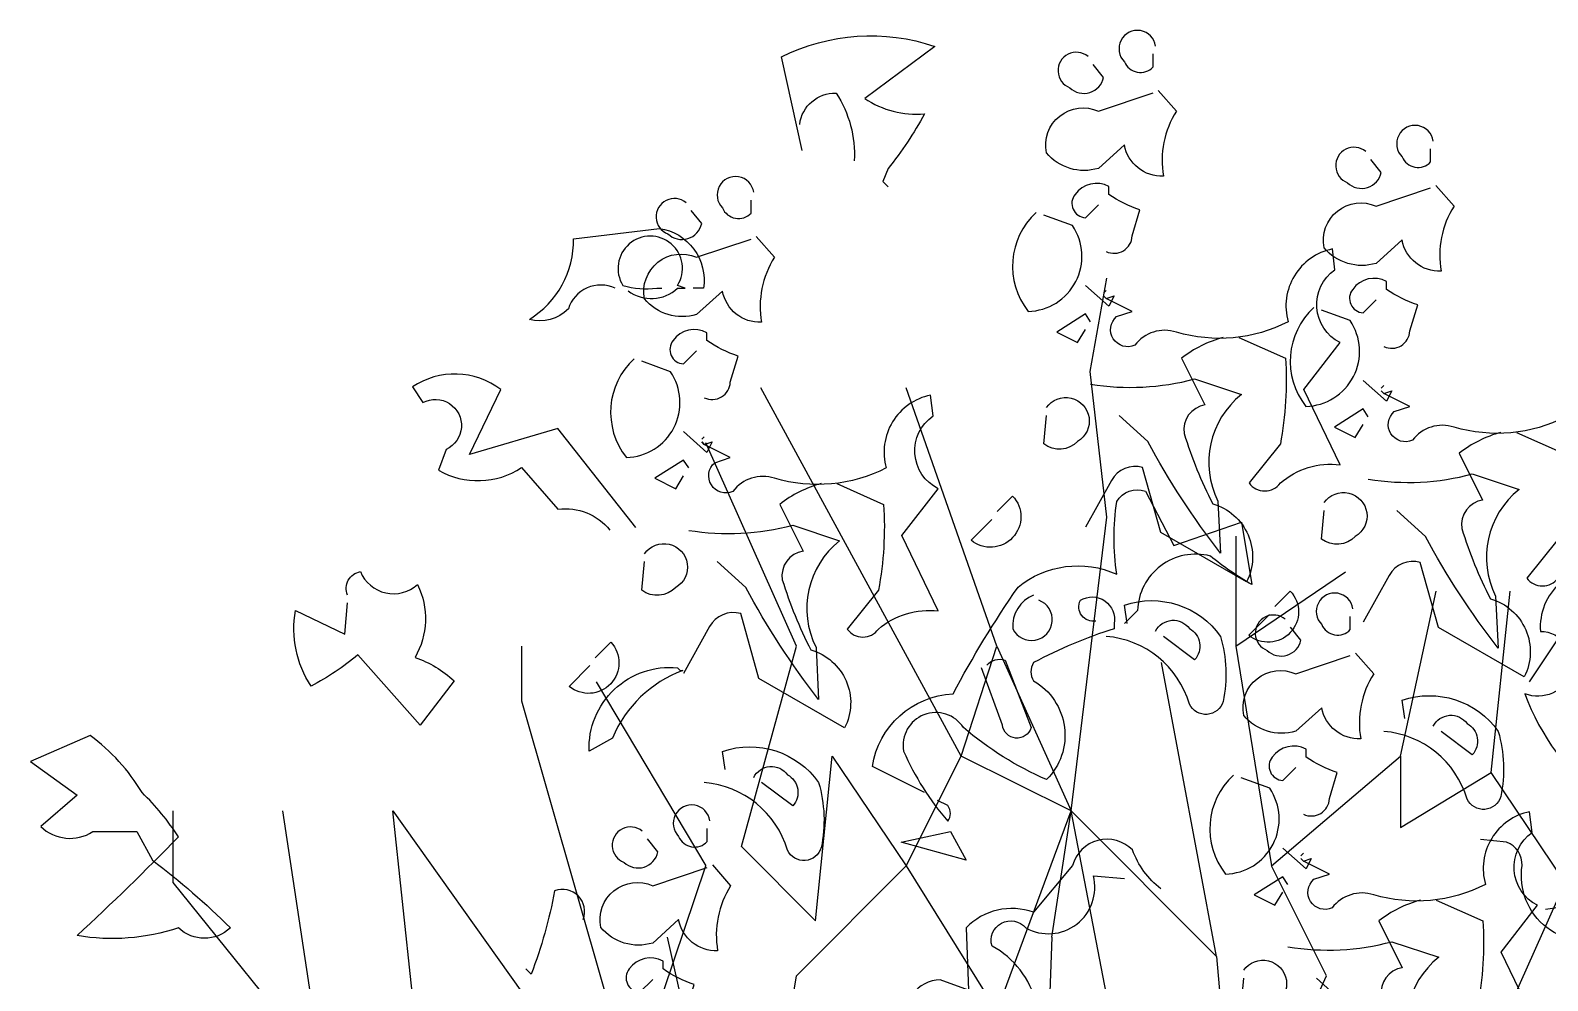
# Model space of a CAD drawing. Header units: metres. Extents: x -4.8 to 6, y 0 to 12.6.
# Drawn here: x -3.297 to 1.191, y 9.821 to 12.63 of the extents above; entities that cross this region are included whole.
import ezdxf

# ---------------------------------------------------------------- set-up
doc = ezdxf.new("R2010")
doc.units = ezdxf.units.M
doc.header["$LTSCALE"] = 0.2

msp = doc.modelspace()

# ---------------------------------------------------------------- linework, layer by layer
at = {"linetype": 'Continuous', "flags": 128}
for points in [[(-1.0137, 12.2754), (-1.0752, 12.5522, -0.198578), (-0.6217, 12.5829), (-0.8292, 12.4292, 0.173447), (-0.6524, 12.3831, -0.044205), (-0.76, 12.2216), (-0.7754, 12.1832), (-0.76, 12.1678)], [(0.0313, 12.5835, 1.387421), (-0.061, 12.5374, 0.544022), (0.0236, 12.522), (0.0236, 12.5605)], [(-0.1686, 12.5528, 1.182175), (-0.2224, 12.4605, 0.588394), (-0.1225, 12.4913), (-0.1532, 12.5297)], [(-1.0214, 12.3523, -0.388977), (-0.9138, 12.4445, -0.162277), (-0.86, 12.2447)], [(0.0389, 12.4528), (0.0928, 12.3913, 0.185669), (0.0543, 12.1992, -0.373596), (-0.061, 12.2914), (-0.1379, 12.2222, -0.302765), (-0.2916, 12.2683, -0.609818), (-0.1379, 12.3913), (0.0236, 12.4451)], [(0.8525, 12.3027, 1.387421), (0.7603, 12.2565, 0.544022), (0.8448, 12.2412), (0.8448, 12.2796)], [(0.6527, 12.2719, 1.182175), (0.5989, 12.1797, 0.588394), (0.6988, 12.2104), (0.668, 12.2489)], [(-1.1574, 12.1514, 1.387421), (-1.2497, 12.1053, 0.544022), (-1.1651, 12.0899), (-1.1651, 12.1284)], [(-0.1148, 11.9762, 0.535172), (-0.0379, 12.0223), (-0.0149, 12.0992, -0.069427), (-0.1071, 12.1453), (-0.1071, 12.1684, 0.38205), (-0.207, 12.1453, 0.608597), (-0.1763, 12.0762), (-0.1379, 12.1146)], [(0.8602, 12.172), (0.914, 12.1105, 0.185669), (0.8756, 11.9183, -0.373596), (0.7603, 12.0106), (0.6834, 11.9414, -0.302765), (0.5297, 11.9875, -0.609818), (0.6834, 12.1105), (0.8448, 12.1643)], [(-1.3573, 12.1207, 1.182175), (-1.4111, 12.0285, 0.588394), (-1.3112, 12.0592), (-1.3419, 12.0976)], [(-0.3224, 12.0915, 0.392609), (-0.3454, 11.7994, 0.592926), (-0.2147, 12.0531), (-0.2993, 12.0838)], [(-1.5672, 11.868, 0.453766), (-1.7056, 11.8065, -0.265564), (-1.8209, 11.7758, 0.264557), (-1.6902, 12.0141), (-1.4365, 12.0448, -0.415939), (-1.3058, 11.868), (-1.3366, 11.868)], [(-1.5288, 11.8603, 0.366302), (-1.3827, 11.868), (-1.3597, 11.868), (-1.3827, 11.8757, 1.810471), (-1.5441, 11.8757, 0.099014), (-1.4442, 11.868), (-1.4288, 11.868)], [(-1.1498, 12.0208), (-1.0959, 11.9593, 0.185669), (-1.1344, 11.7671, -0.373596), (-1.2497, 11.8593), (-1.3266, 11.7901, -0.302765), (-1.4803, 11.8363, -0.609818), (-1.3266, 11.9593), (-1.1651, 12.0131)], [(0.2772, 11.7225), (0.4156, 11.661, -0.062256), (0.4002, 11.4074), (0.308, 11.2921, 0.511307), (0.4002, 11.2921, -0.211151), (0.577, 11.3459), (0.4694, 11.5688), (0.577, 11.7072, -0.569229), (0.5617, 11.9224), (0.554, 11.9839, 0.435181), (0.4233, 11.7687, -0.191376), (0.0928, 11.7379, 0.32045), (-0.0302, 11.6995, -0.867294), (-0.0841, 11.784), (-0.0379, 11.7994), (-0.1148, 11.8379), (-0.1225, 11.8455), (-0.1148, 11.8379), (-0.0917, 11.8455), (-0.1071, 11.8148), (-0.1763, 11.8763)], [(0.7065, 11.6954, 0.535172), (0.7833, 11.7415), (0.8064, 11.8184, -0.069427), (0.7142, 11.8645), (0.7142, 11.8876, 0.38205), (0.6142, 11.8645, 0.608597), (0.645, 11.7953), (0.6834, 11.8338)], [(0.4989, 11.8107, 0.392609), (0.4759, 11.5186, 0.592926), (0.6065, 11.7723), (0.522, 11.803)], [(-1.3035, 11.5442, 0.535172), (-1.2266, 11.5903), (-1.2036, 11.6672, -0.069427), (-1.2958, 11.7133), (-1.2958, 11.7363, 0.38205), (-1.3957, 11.7133, 0.608597), (-1.365, 11.6441), (-1.3266, 11.6825)], [(0.2311, 11.7225, 0.100235), (0.1081, 11.661), (0.1773, 11.5227, 0.4142), (0.1158, 11.4381, 0.044708), (0.2004, 11.2306, -0.471497), (0.3003, 10.9999), (0.0466, 11.146), (-0.0072, 11.3382, 0.343094), (-0.0994, 11.2997), (-0.1763, 11.1614)], [(1.0985, 11.4417), (1.2369, 11.3802, -0.062256), (1.2215, 11.1265), (1.1293, 11.0112, 0.511307), (1.2215, 11.0112, -0.211151), (1.3983, 11.065), (1.2907, 11.288), (1.3983, 11.4263, -0.569229), (1.383, 11.6416), (1.3753, 11.7031, 0.435181), (1.2446, 11.4878, -0.191376), (0.914, 11.4571, 0.32045), (0.791, 11.4186, -0.867294), (0.7372, 11.5032), (0.7833, 11.5186), (0.7065, 11.557), (0.6988, 11.5647), (0.7065, 11.557), (0.7295, 11.5647), (0.7142, 11.5339), (0.645, 11.5954)], [(-1.5111, 11.6595, 0.392609), (-1.5341, 11.3674, 0.592926), (-1.4034, 11.621), (-1.488, 11.6518)], [(-1.5057, 11.1608), (-1.7363, 11.4529), (-1.9977, 11.376), (-1.9054, 11.5682, 0.323273), (-2.1668, 11.5759), (-2.1361, 11.5298, -1.034378), (-2.0669, 11.3914), (-2.0899, 11.3299, 0.280991), (-1.8439, 11.3376), (-1.7363, 11.2146, -0.26123), (-1.5826, 11.1531)], [(-0.1609, 11.5842, 0.105667), (0.1466, 11.5996), (0.2849, 11.5534, 0.355026), (0.2157, 11.2383), (0.2234, 11.0845, -0.043289), (0.0082, 11.4151), (-0.0764, 11.4919)], [(-0.9114, 11.2905), (-0.7731, 11.229, -0.062256), (-0.7885, 10.9753), (-0.8807, 10.86, 0.511307), (-0.7885, 10.86, -0.211151), (-0.6116, 10.9138), (-0.7193, 11.1367), (-0.6116, 11.2751, -0.569229), (-0.627, 11.4903), (-0.6347, 11.5518, 0.435181), (-0.7654, 11.3366, -0.191376), (-1.0959, 11.3059, 0.32045), (-1.2189, 11.2674, -0.867294), (-1.2727, 11.352), (-1.2266, 11.3674), (-1.3035, 11.4058), (-1.3112, 11.4135), (-1.3035, 11.4058), (-1.2804, 11.4135), (-1.2958, 11.3827), (-1.365, 11.4442)], [(-0.2916, 11.515, -1.247314), (-0.1994, 11.4151, -0.380188), (-0.2993, 11.4074), (-0.2916, 11.4919)], [(1.0524, 11.4417, 0.100235), (0.9294, 11.3802), (0.9986, 11.2418, 0.4142), (0.9371, 11.1573, 0.044708), (1.0217, 10.9497, -0.471497), (1.1216, 10.7191), (0.8679, 10.8652), (0.8141, 11.0573, 0.343094), (0.7219, 11.0189), (0.645, 10.8805)], [(0.6604, 11.3033, 0.105667), (0.9678, 11.3187), (1.1062, 11.2726, 0.355026), (1.037, 10.9574), (1.0447, 10.8037, -0.043289), (0.8295, 11.1342), (0.7449, 11.2111)], [(-0.9576, 11.2905, 0.100235), (-1.0806, 11.229), (-1.0114, 11.0906, 0.4142), (-1.0729, 11.0061, 0.044708), (-0.9883, 10.7985, -0.471497), (-0.8884, 10.5679), (-1.1421, 10.7139), (-1.1959, 10.9061, 0.343094), (-1.2881, 10.8677), (-1.365, 10.7293)], [(-0.6524, 10.3767), (-0.8062, 10.4536, -0.357925), (-0.5679, 10.6688, -0.02861), (-0.3757, 10.984, -0.284912), (-0.0836, 11.0224, -0.072906), (-0.0836, 11.2377, -0.350769), (0.001, 11.2684), (0.0855, 11.107), (0.2854, 11.1762), (0.3162, 10.9917, -0.042465), (0.1932, 11.0762, 0.482147), (-0.0221, 10.9148), (-0.0605, 10.8764)], [(0.5297, 11.2341, -1.247314), (0.6219, 11.1342, -0.380188), (0.522, 11.1265), (0.5297, 11.2111)], [(-0.4377, 11.2075), (-0.3915, 11.2536, -0.939438), (-0.5145, 11.1229), (-0.453, 11.1844)], [(-1.3496, 11.1521, 0.105667), (-1.0421, 11.1675), (-0.9038, 11.1214, 0.355026), (-0.9729, 10.8062), (-0.9653, 10.6524, -0.043289), (-1.1805, 10.983), (-1.2651, 11.0599)], [(-1.4803, 11.0829, -1.247314), (-1.3881, 10.983, -0.380188), (-1.488, 10.9753), (-1.4803, 11.0599)], [(1.377, 11.0378, 0.492294), (1.1694, 10.8533, -0.5), (1.2617, 10.7303, -0.4142), (1.1233, 10.6688, 0.138321), (1.3539, 10.3536, -0.529709), (1.1848, 10.0308)], [(-2.359, 10.9609, -0.480621), (-2.3206, 11.0301, 0.516449), (-2.1514, 10.9917, -0.249695), (-2.1591, 10.7764, -0.105927), (-2.0438, 10.7072), (-2.1437, 10.5766), (-2.3282, 10.7841, -0.054871), (-2.4666, 10.6919, -0.192581), (-2.5127, 10.9148), (-2.3667, 10.8456), (-2.359, 10.9379)], [(-0.1451, 10.884, -0.618027), (-0.1912, 10.9455, -0.649872), (-0.0913, 10.8764), (-0.0913, 10.861, 0.048447), (-0.3296, 10.761, 0.291199), (-0.3296, 10.7072, -0.493149), (-0.2911, 10.4151, -0.073044), (-0.5371, 10.5689, 0.819794), (-0.7139, 10.4997, 0.07692), (-0.5832, 10.2921, 0.333328), (-0.5832, 10.3382), (-0.614, 10.3536)], [(-0.3296, 10.9609, 0.326447), (-0.3911, 10.861, 1.475342), (-0.3142, 10.9455)], [(0.3836, 10.9267), (0.4297, 10.9728, -0.939438), (0.3067, 10.8421), (0.3682, 10.9036)], [(0.6148, 10.92, 1.387421), (0.5225, 10.8739, 0.544022), (0.6071, 10.8586), (0.6071, 10.897)], [(-0.0533, 10.877), (-0.061, 10.9308, -0.333328), (0.2234, 10.8385, -0.121552), (0.2311, 10.6463, -0.690201), (0.1312, 10.6386, 0.310577), (-0.1148, 10.8385)], [(0.0313, 10.8539, -0.568253), (0.1312, 10.8616, -0.489075), (0.1466, 10.7693), (0.0543, 10.8385)], [(0.4149, 10.8893, 1.182175), (0.3611, 10.7971, 0.588394), (0.4611, 10.8278), (0.4303, 10.8662)], [(-1.6264, 10.7754), (-1.5802, 10.8216, -0.939438), (-1.7032, 10.6909), (-1.6417, 10.7524)], [(-0.4679, 10.7534, -0.302765), (-0.4141, 10.7687), (-0.3372, 10.5689, -0.816528), (-0.4218, 10.5766), (-0.4833, 10.7457)], [(0.6225, 10.7894), (0.6763, 10.7279, 0.185669), (0.6379, 10.5357, -0.373596), (0.5225, 10.6279), (0.4457, 10.5587, -0.302765), (0.2919, 10.6049, -0.609818), (0.4457, 10.7279), (0.6071, 10.7817)], [(-1.375, 10.738), (-1.3673, 10.738, 0.20787), (-1.5749, 10.5381), (-1.6441, 10.4997, -0.455139), (-1.3827, 10.7457), (-1.375, 10.738)], [(1.6461, 10.6995, -0.243835), (1.5692, 10.6688, -0.263626), (1.5154, 10.5996), (1.6768, 10.5151), (1.5077, 10.369, -0.535172), (1.4846, 10.3306, 0.371796), (1.4308, 10.1538, -0.090164), (1.3847, 9.9539, -0.594772), (1.1156, 10.1614, 0.312363), (1.0695, 10.2306), (0.9926, 10.2383)], [(0.768, 10.5961), (0.7603, 10.6499, -0.333328), (1.0447, 10.5577, -0.121552), (1.0524, 10.3655, -0.690201), (0.9525, 10.3578, 0.310577), (0.7065, 10.5577)], [(0.8525, 10.573, -0.568253), (0.9525, 10.5807, -0.489075), (0.9678, 10.4885), (0.8756, 10.5577)], [(-2.9355, 10.1768, -0.033035), (-2.7049, 9.9769, -0.399994), (-2.8587, 9.9769, -0.122452), (-3.1585, 9.9539, 0.012192), (-2.8587, 10.246, 0.056335), (-2.9663, 10.3767, 0.100357), (-3.12, 10.5458), (-3.2968, 10.4689), (-3.1585, 10.369), (-3.2661, 10.2767, 0.349121), (-3.1123, 10.2614), (-2.9817, 10.2614), (-2.9355, 10.1768)], [(-1.242, 10.4449), (-1.2497, 10.4987, -0.333328), (-0.9653, 10.4064, -0.121552), (-0.9576, 10.2143, -0.690201), (-1.0575, 10.2066, 0.310577), (-1.3035, 10.4064)], [(0.4687, 10.3128, 0.535172), (0.5456, 10.3589), (0.5687, 10.4358, -0.069427), (0.4764, 10.4819), (0.4764, 10.5049, 0.38205), (0.3765, 10.4819, 0.608597), (0.4072, 10.4127), (0.4457, 10.4511)], [(-1.1574, 10.4218, -0.568253), (-1.0575, 10.4295, -0.489075), (-1.0421, 10.3373), (-1.1344, 10.4064)], [(0.2612, 10.4281, 0.392609), (0.2381, 10.136, 0.592926), (0.3688, 10.3896), (0.2842, 10.4204)], [(-1.2871, 10.2935, 1.387421), (-1.3794, 10.2474, 0.544022), (-1.2948, 10.2321), (-1.2948, 10.2705)], [(0.8608, 10.0591), (0.9992, 9.9976, -0.062256), (0.9838, 9.7439), (0.8915, 9.6286, 0.511307), (0.9838, 9.6286, -0.211151), (1.1606, 9.6824), (1.053, 9.9053), (1.1606, 10.0437, -0.569229), (1.1452, 10.2589), (1.1375, 10.3204, 0.435181), (1.0068, 10.1052, -0.191376), (0.6763, 10.0745, 0.32045), (0.5533, 10.036, -0.867294), (0.4995, 10.1206), (0.5456, 10.136), (0.4687, 10.1744), (0.4611, 10.1821), (0.4687, 10.1744), (0.4918, 10.1821), (0.4764, 10.1513), (0.4072, 10.2128)], [(-1.487, 10.2628, 1.182175), (-1.5408, 10.1706, 0.588394), (-1.4409, 10.2013), (-1.4716, 10.2397)], [(0.0471, 10.0923, -0.140045), (-0.0374, 10.2076, 0.57489), (-0.2143, 10.1614), (-0.3296, 10.0231, 0.29335), (-0.5294, 9.9769), (-0.5217, 9.7925), (-0.6063, 9.8232, 0.477875), (-0.7062, 9.6925, -0.21463), (-0.7293, 9.5311, -0.178345), (-0.8523, 9.3235), (-0.8677, 9.2928, 0.217789), (-0.6678, 9.3927), (-0.7139, 9.5542), (-0.5525, 9.5465), (-0.5986, 9.731), (-0.3219, 9.754, 0.213028), (-0.4526, 9.9231, -0.817993), (-0.3526, 9.9769, 0.658905), (-0.1528, 10.1307), (-0.0605, 10.123)], [(-1.2794, 10.1629), (-1.2256, 10.1014, 0.185669), (-1.2641, 9.9092, -0.373596), (-1.3794, 10.0014), (-1.4562, 9.9322, -0.302765), (-1.61, 9.9784, -0.609818), (-1.4562, 10.1014), (-1.2948, 10.1552)], [(-1.6618, 10.0017, 0.651581), (-1.7463, 10.0863, -0.045349), (-1.8155, 9.8403), (-1.8309, 9.8557)], [(0.8147, 10.0591, 0.100235), (0.6917, 9.9976), (0.7609, 9.8592, 0.4142), (0.6994, 9.7747, 0.044708), (0.7839, 9.5671, -0.471497), (0.8838, 9.3365), (0.6302, 9.4825), (0.5764, 9.6747, 0.343094), (0.4841, 9.6363), (0.4072, 9.4979)], [(0.4226, 9.9207, 0.105667), (0.7301, 9.9361), (0.8685, 9.89, 0.355026), (0.7993, 9.5748), (0.807, 9.421, -0.043289), (0.5917, 9.7516), (0.5072, 9.8285)], [(-1.4332, 9.6863, 0.535172), (-1.3563, 9.7324), (-1.3332, 9.8093, -0.069427), (-1.4255, 9.8554), (-1.4255, 9.8784, 0.38205), (-1.5254, 9.8554, 0.608597), (-1.4947, 9.7862), (-1.4562, 9.8246)], [(0.2919, 9.8515, -1.247314), (0.3842, 9.7516, -0.380188), (0.2842, 9.7439), (0.2919, 9.8285)]]:
    msp.add_lwpolyline(points, format="xyb", dxfattribs=at)
for points in [[(-0.4382, 10.8099), (-0.2189, 10.3226), (-0.1134, 11.1915), (-0.1621, 11.6219), (-0.1134, 11.8981)], [(-0.1225, 11.8532), (-0.1148, 11.8609), (-0.1225, 11.8532)], [(-0.1609, 11.7687), (-0.1763, 11.7917), (-0.2609, 11.7379), (-0.1994, 11.7072), (-0.1763, 11.7456)], [(-0.1134, 11.1915), (-0.1621, 11.6219)], [(0.6988, 11.5724), (0.7065, 11.5801), (0.6988, 11.5724)], [(-1.1934, 10.2171), (-0.9742, 9.9978), (-0.9255, 10.485), (-0.7062, 10.1602), (-0.5438, 10.485), (-1.1366, 11.5732)], [(-0.5438, 10.485), (-0.4382, 10.8099), (-0.7062, 11.5732)], [(0.6604, 11.4878), (0.645, 11.5109), (0.5604, 11.4571), (0.6219, 11.4263), (0.645, 11.4648)], [(-1.3112, 11.4212), (-1.3035, 11.4288), (-1.3112, 11.4212)], [(-1.1934, 10.2171), (-1.031, 10.8099), (-1.299, 11.4108)], [(-1.3496, 11.3366), (-1.365, 11.3597), (-1.4496, 11.3059), (-1.3881, 11.2751), (-1.365, 11.3135)], [(1.1372, 10.7043), (1.4621, 11.1915), (1.73, 11.086), (1.5676, 10.5987), (1.8356, 10.5987), (1.998, 11.2971)], [(0.2683, 11.1347), (0.2683, 10.8099), (0.5931, 11.0291)], [(0.2683, 10.8099), (0.3739, 10.1602), (0.7555, 10.485), (0.8611, 10.9723)], [(0.7555, 10.485), (0.7555, 10.2739), (1.0235, 10.4363), (1.0804, 10.9723)], [(-2.1111, 9.0801), (-2.1679, 9.7867), (-2.2248, 10.3226), (-1.8431, 9.7867), (-2.1111, 9.5105), (-1.7375, 9.1857), (-1.5183, 9.5105), (-1.8431, 10.6475), (-1.8431, 10.8099)], [(0.4307, 6.4815), (0.4307, 7.724), (0.0003, 9.1857), (-0.2189, 10.3226), (0.2115, 9.8922), (0.049, 10.7611)], [(-1.6238, 10.7043), (-1.299, 10.1602)], [(-1.5183, 9.5105), (-1.1366, 9.1857), (-1.031, 9.8354), (-0.7062, 10.1602), (-0.4382, 9.7298), (-0.2189, 10.3226), (-0.5438, 10.485)], [(0.9748, 9.5105), (1.2428, 10.1115), (1.0235, 10.4363)], [(-2.5983, 8.9177), (-2.3303, 9.1857), (-2.4359, 9.5674), (-2.8744, 10.1115), (-2.8744, 10.3226)], [(-2.4359, 9.5674), (-2.5496, 10.3226)], [(-0.2758, 9.9491), (-0.2189, 10.3226)], [(-0.7216, 10.2306), (-0.5756, 10.2614), (-0.5294, 10.1768), (-0.7216, 10.2306)], [(0.4611, 10.1898), (0.4687, 10.1974), (0.4611, 10.1898)], [(-1.5183, 9.5105), (-1.299, 10.1602)], [(0.2115, 9.8922), (0.2115, 9.8922), (0.2683, 9.2426), (0.5363, 9.8354), (0.3739, 10.1602)], [(0.4226, 10.1052), (0.4072, 10.1283), (0.3227, 10.0745), (0.3842, 10.0437), (0.4072, 10.0821)], [(-1.1934, 8.9746), (-1.4127, 9.9491)], [(-0.2758, 9.9491), (-0.3245, 8.5929), (-0.1134, 6.1567)]]:
    msp.add_lwpolyline(points, dxfattribs=at)

doc.saveas('drawing.dxf')
